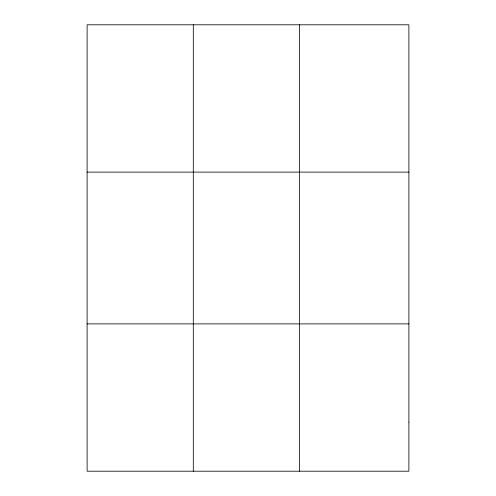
<?xml version="1.0" encoding="UTF-8"?>
<svg xmlns="http://www.w3.org/2000/svg" width="496" height="496" viewBox="0 0 496 496"><rect width="100%" height="100%" fill="white"/><g stroke="black" fill="none" stroke-linecap="round" stroke-linejoin="round"><path stroke-width="0.74" d="M193.297 24.8L193.297 471.2M299.485 24.8L299.485 471.2M87.11 172.112L408.89 172.112M87.11 323.888L408.89 323.888M408.89 422.096L408.89 471.2L87.11 471.2L87.11 24.8L408.89 24.8L408.89 422.096"/></g></svg>
